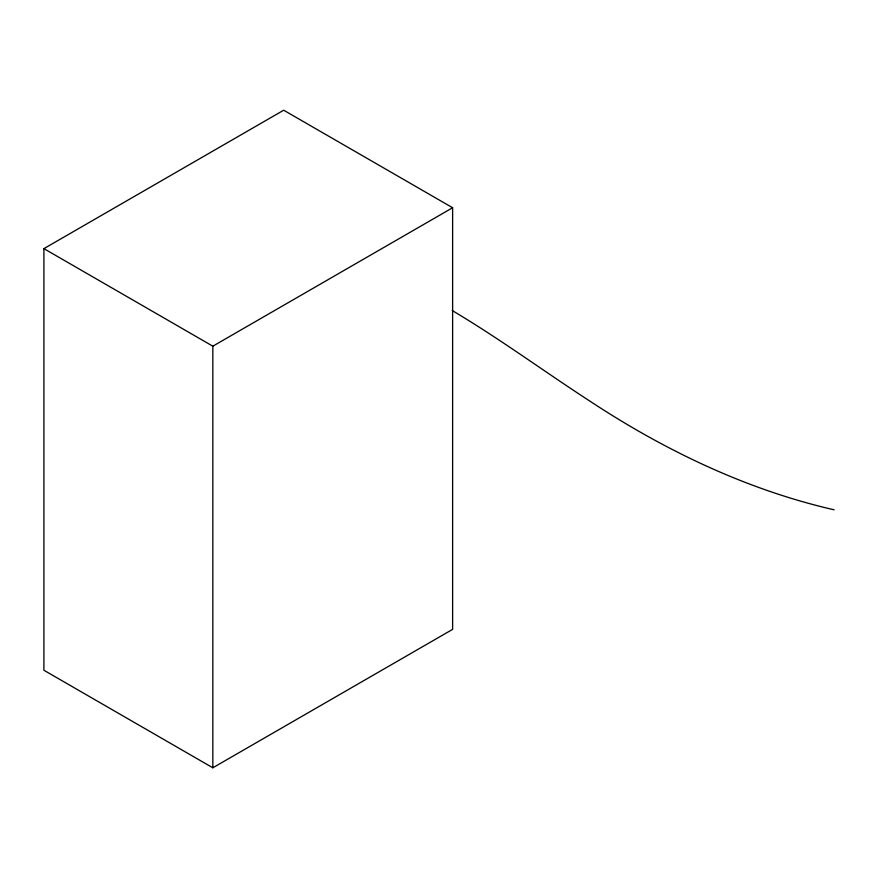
<?xml version="1.0" encoding="UTF-8"?>
<svg xmlns="http://www.w3.org/2000/svg" width="878" height="878" viewBox="0 0 878 878"><rect width="100%" height="100%" fill="white"/><g stroke="black" fill="none" stroke-linecap="round" stroke-linejoin="round"><path stroke-width="1.32" d="M43.9 248.639L283.682 110.211L452.62 207.746L452.62 629.361L212.838 767.789L43.9 670.254L43.9 248.639L212.838 346.184L452.62 207.746M834.1 509.8C745.883 489.573 663.417 449.755 588.194 400.017C542.725 370.417 498.902 338.249 452.236 310.538M212.838 346.184L212.838 767.789"/></g></svg>
